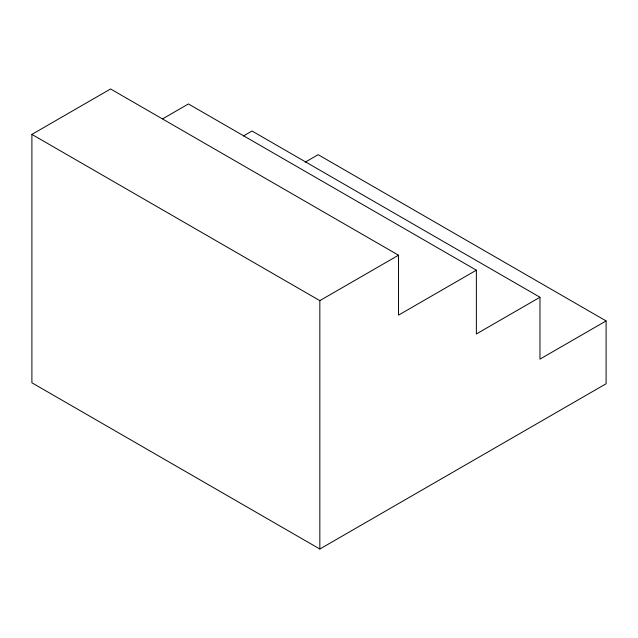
<?xml version="1.0" encoding="UTF-8"?>
<svg xmlns="http://www.w3.org/2000/svg" width="638" height="638" viewBox="0 0 638 638"><rect width="100%" height="100%" fill="white"/><g stroke="black" fill="none" stroke-linecap="round" stroke-linejoin="round"><path stroke-width="0.96" d="M31.9 134.395L110.581 88.969L398.519 255.208L398.519 315.132L476.363 270.193L476.363 333.977L539.971 297.252L539.971 359.114L606.1 320.93L606.1 383.757L319.837 549.031L31.9 382.792L31.9 134.395L319.837 300.634L398.519 255.208M162.762 118.772L188.425 103.954L476.363 270.193M243.445 135.982L252.034 131.013L539.971 297.252M305.283 162.132L318.163 154.691L606.1 320.93M319.837 300.634L319.837 549.031"/></g></svg>
